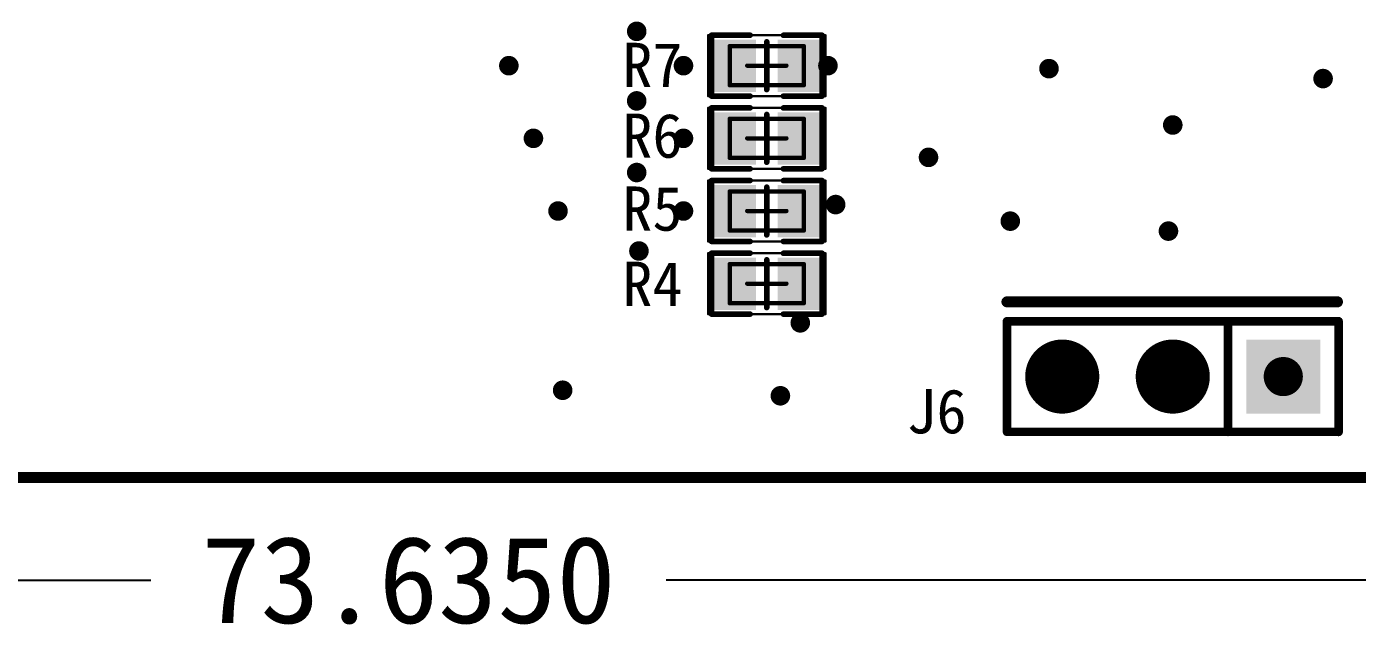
# Model space of a CAD drawing. Extents: x 75 to 173, y 40 to 188.
# Drawn here: x 114.38 to 144.96, y 40.02 to 54.05 of the extents above; entities that cross this region are included whole.
import ezdxf

# ---------------------------------------------------------------- set-up
doc = ezdxf.new("R2010")
doc.units = 0
doc.header["$MEASUREMENT"] = 0
doc.layers.get('0').update_dxf_attribs({"linetype": 'CONTINUOUS'})
doc.layers.get('Defpoints').update_dxf_attribs({"linetype": 'CONTINUOUS'})
for name, color, linetype in [('BOTTOMSOLDER', 6, 'CONTINUOUS'), ('DRILLDRAWING', 1, 'CONTINUOUS'), ('KEEPOUTLAYER', 6, 'CONTINUOUS'), ('MECHANICAL13', 56, 'CONTINUOUS'), ('MECHANICAL15', 56, 'CONTINUOUS'), ('MULTILAYER', 9, 'CONTINUOUS'), ('TOPOVERLAY', 2, 'CONTINUOUS'), ('TOPPASTE', 8, 'CONTINUOUS'), ('TOPSOLDER', 216, 'CONTINUOUS')]:
    doc.layers.add(name, color=color, linetype=linetype)
doc.dimstyles.get("Standard").update_dxf_attribs({"dimtxt": 0.18, "dimasz": 0.18, "dimexe": 0.18, "dimexo": 0.0625, "dimgap": 0.09, "dimtad": 0, "dimtih": 1, "dimtoh": 1, "dimdec": 4, "dimzin": 0, "dimdsep": 46, "dimtxsty": 'STANDARD', "dimcen": 0.09, "dimadec": 0, "dimazin": 0, "dimtfac": 1, "dimtdec": 4, "dimtofl": 0, "dimtmove": 0, "dimatfit": 0, "dimfxl": 1, "dimtolj": 1, "dimtzin": 0, "dimarcsym": 0})

# ---------------------------------------------------------------- blocks, each defined once
blk = doc.blocks.new('R0603_68')
at = {"layer": 'MECHANICAL13', "const_width": 0.1}
for points in [[(-0.850001, -0.450002), (-0.850001, 0.449999)], [(-0.850001, 0.449999), (0.849998, 0.449999)], [(0.849998, -0.450002), (0.849998, 0.449999)], [(-0.850001, -0.450002), (0.849998, -0.450002)]]:
    blk.add_lwpolyline(points, dxfattribs=at)
at = {"layer": 'MECHANICAL13', "const_width": 0.05}
for points in [[(-0.875, 0.449999, 1), (-0.825002, 0.449999, 1)], [(-0.875, 0.449999, 1), (-0.825002, 0.449999, 1)], [(0.825, 0.449999, 1), (0.874997, 0.449999, 1)], [(0.825, 0.449999, 1), (0.874997, 0.449999, 1)], [(-0.875, -0.450002, 1), (-0.825002, -0.450002, 1)], [(-0.875, -0.450002, 1), (-0.825002, -0.450002, 1)], [(0.825, -0.450002, 1), (0.874997, -0.450002, 1)], [(0.825, -0.450002, 1), (0.874997, -0.450002, 1)]]:
    blk.add_lwpolyline(points, format="xyb", close=True, dxfattribs=at)
at = {"layer": 'MECHANICAL15'}
for points, const_width in [([(-1.35, 0.700001), (1.35, 0.700001)], 0.05), ([(-1.35, -0.700001), (-1.35, 0.700001)], 0.05), ([(1.35, -0.700001), (1.35, 0.700001)], 0.05), ([(0, -0.450002), (0, 0.449999)], 0.1), ([(-0.450002, 0), (0.449999, 0)], 0.1), ([(-1.35, -0.700001), (1.35, -0.700001)], 0.05)]:
    blk.add_lwpolyline(points, dxfattribs=dict(at, const_width=const_width))
for points, const_width in [([(-1.362499, 0.700001, 1), (-1.3375, 0.700001, 1)], 0.024999), ([(-1.362499, 0.700001, 1), (-1.3375, 0.700001, 1)], 0.024999), ([(1.3375, 0.700001, 1), (1.362499, 0.700001, 1)], 0.024999), ([(1.3375, 0.700001, 1), (1.362499, 0.700001, 1)], 0.024999), ([(-0.024999, 0.449999, 1), (0.024999, 0.449999, 1)], 0.05), ([(-0.475, 0, 1), (-0.425003, 0, 1)], 0.05), ([(0.425, 0, 1), (0.474998, 0, 1)], 0.05), ([(-0.024999, -0.450002, 1), (0.024999, -0.450002, 1)], 0.05), ([(-1.362499, -0.700001, 1), (-1.3375, -0.700001, 1)], 0.024999), ([(-1.362499, -0.700001, 1), (-1.3375, -0.700001, 1)], 0.024999), ([(1.3375, -0.700001, 1), (1.362499, -0.700001, 1)], 0.024999), ([(1.3375, -0.700001, 1), (1.362499, -0.700001, 1)], 0.024999)]:
    blk.add_lwpolyline(points, format="xyb", close=True, dxfattribs=dict(at, const_width=const_width))
at = {"layer": 'TOPOVERLAY', "const_width": 0.127}
for points in [[(-1.27, -0.700001), (-1.27, 0.700001)], [(-1.27, 0.700001), (-0.381, 0.700001)], [(0, -0.549999), (0, 0.549999)], [(0.381, 0.700001), (1.27, 0.700001)], [(1.27, -0.700001), (1.27, 0.700001)], [(-1.27, -0.700001), (-0.381, -0.700001)], [(0.381, -0.700001), (1.27, -0.700001)]]:
    blk.add_lwpolyline(points, dxfattribs=at)
at = {"layer": 'TOPOVERLAY', "const_width": 0.0635}
for points in [[(-1.30175, 0.700001, 1), (-1.23825, 0.700001, 1)], [(-1.30175, 0.700001, 1), (-1.23825, 0.700001, 1)], [(-0.41275, 0.700001, 1), (-0.34925, 0.700001, 1)], [(-0.03175, 0.549999, 1), (0.03175, 0.549999, 1)], [(0.34925, 0.700001, 1), (0.41275, 0.700001, 1)], [(1.23825, 0.700001, 1), (1.30175, 0.700001, 1)], [(1.23825, 0.700001, 1), (1.30175, 0.700001, 1)], [(-0.03175, -0.549999, 1), (0.03175, -0.549999, 1)], [(-1.30175, -0.700001, 1), (-1.23825, -0.700001, 1)], [(-1.30175, -0.700001, 1), (-1.23825, -0.700001, 1)], [(-0.41275, -0.700001, 1), (-0.34925, -0.700001, 1)], [(0.34925, -0.700001, 1), (0.41275, -0.700001, 1)], [(1.23825, -0.700001, 1), (1.30175, -0.700001, 1)], [(1.23825, -0.700001, 1), (1.30175, -0.700001, 1)]]:
    blk.add_lwpolyline(points, format="xyb", close=True, dxfattribs=at)
at = {"layer": 'TOPPASTE'}
for points in [[(-0.350002, -0.499999), (-0.350002, 0.499999), (-1.15, -0.499999), (-1.15, 0.499999)], [(1.149998, -0.499999), (1.149998, 0.499999), (0.349999, -0.499999), (0.349999, 0.499999)]]:
    blk.add_solid(points, dxfattribs=at)
at = {"layer": 'TOPSOLDER'}
for points in [[(-0.248402, -0.601599), (-0.248402, 0.601599), (-1.2516, -0.601599), (-1.2516, 0.601599)], [(1.251598, -0.601599), (1.251598, 0.601599), (0.248399, -0.601599), (0.248399, 0.601599)]]:
    blk.add_solid(points, dxfattribs=at)
blk = doc.blocks.new('R0603_69')
at = {"layer": 'MECHANICAL13', "const_width": 0.1}
for points in [[(-0.850001, -0.450002), (-0.850001, 0.449999)], [(-0.850001, 0.449999), (0.849998, 0.449999)], [(0.849998, -0.450002), (0.849998, 0.449999)], [(-0.850001, -0.450002), (0.849998, -0.450002)]]:
    blk.add_lwpolyline(points, dxfattribs=at)
at = {"layer": 'MECHANICAL13', "const_width": 0.05}
for points in [[(-0.875, 0.449999, 1), (-0.825002, 0.449999, 1)], [(-0.875, 0.449999, 1), (-0.825002, 0.449999, 1)], [(0.825, 0.449999, 1), (0.874997, 0.449999, 1)], [(0.825, 0.449999, 1), (0.874997, 0.449999, 1)], [(-0.875, -0.450002, 1), (-0.825002, -0.450002, 1)], [(-0.875, -0.450002, 1), (-0.825002, -0.450002, 1)], [(0.825, -0.450002, 1), (0.874997, -0.450002, 1)], [(0.825, -0.450002, 1), (0.874997, -0.450002, 1)]]:
    blk.add_lwpolyline(points, format="xyb", close=True, dxfattribs=at)
at = {"layer": 'MECHANICAL15'}
for points, const_width in [([(-1.35, 0.700001), (1.35, 0.700001)], 0.05), ([(-1.35, -0.700001), (-1.35, 0.700001)], 0.05), ([(1.35, -0.700001), (1.35, 0.700001)], 0.05), ([(0, -0.450002), (0, 0.449999)], 0.1), ([(-0.450002, 0), (0.449999, 0)], 0.1), ([(-1.35, -0.700001), (1.35, -0.700001)], 0.05)]:
    blk.add_lwpolyline(points, dxfattribs=dict(at, const_width=const_width))
for points, const_width in [([(-1.362499, 0.700001, 1), (-1.3375, 0.700001, 1)], 0.024999), ([(-1.362499, 0.700001, 1), (-1.3375, 0.700001, 1)], 0.024999), ([(1.3375, 0.700001, 1), (1.362499, 0.700001, 1)], 0.024999), ([(1.3375, 0.700001, 1), (1.362499, 0.700001, 1)], 0.024999), ([(-0.024999, 0.449999, 1), (0.024999, 0.449999, 1)], 0.05), ([(-0.475, 0, 1), (-0.425003, 0, 1)], 0.05), ([(0.425, 0, 1), (0.474998, 0, 1)], 0.05), ([(-0.024999, -0.450002, 1), (0.024999, -0.450002, 1)], 0.05), ([(-1.362499, -0.700001, 1), (-1.3375, -0.700001, 1)], 0.024999), ([(-1.362499, -0.700001, 1), (-1.3375, -0.700001, 1)], 0.024999), ([(1.3375, -0.700001, 1), (1.362499, -0.700001, 1)], 0.024999), ([(1.3375, -0.700001, 1), (1.362499, -0.700001, 1)], 0.024999)]:
    blk.add_lwpolyline(points, format="xyb", close=True, dxfattribs=dict(at, const_width=const_width))
at = {"layer": 'TOPOVERLAY', "const_width": 0.127}
for points in [[(-1.27, -0.700001), (-1.27, 0.700001)], [(-1.27, 0.700001), (-0.381, 0.700001)], [(0, -0.549999), (0, 0.549999)], [(0.381, 0.700001), (1.27, 0.700001)], [(1.27, -0.700001), (1.27, 0.700001)], [(-1.27, -0.700001), (-0.381, -0.700001)], [(0.381, -0.700001), (1.27, -0.700001)]]:
    blk.add_lwpolyline(points, dxfattribs=at)
at = {"layer": 'TOPOVERLAY', "const_width": 0.0635}
for points in [[(-1.30175, 0.700001, 1), (-1.23825, 0.700001, 1)], [(-1.30175, 0.700001, 1), (-1.23825, 0.700001, 1)], [(-0.41275, 0.700001, 1), (-0.34925, 0.700001, 1)], [(-0.03175, 0.549999, 1), (0.03175, 0.549999, 1)], [(0.34925, 0.700001, 1), (0.41275, 0.700001, 1)], [(1.23825, 0.700001, 1), (1.30175, 0.700001, 1)], [(1.23825, 0.700001, 1), (1.30175, 0.700001, 1)], [(-0.03175, -0.549999, 1), (0.03175, -0.549999, 1)], [(-1.30175, -0.700001, 1), (-1.23825, -0.700001, 1)], [(-1.30175, -0.700001, 1), (-1.23825, -0.700001, 1)], [(-0.41275, -0.700001, 1), (-0.34925, -0.700001, 1)], [(0.34925, -0.700001, 1), (0.41275, -0.700001, 1)], [(1.23825, -0.700001, 1), (1.30175, -0.700001, 1)], [(1.23825, -0.700001, 1), (1.30175, -0.700001, 1)]]:
    blk.add_lwpolyline(points, format="xyb", close=True, dxfattribs=at)
at = {"layer": 'TOPPASTE'}
for points in [[(-0.350002, -0.499999), (-0.350002, 0.499999), (-1.15, -0.499999), (-1.15, 0.499999)], [(1.149998, -0.499999), (1.149998, 0.499999), (0.349999, -0.499999), (0.349999, 0.499999)]]:
    blk.add_solid(points, dxfattribs=at)
at = {"layer": 'TOPSOLDER'}
for points in [[(-0.248402, -0.601599), (-0.248402, 0.601599), (-1.2516, -0.601599), (-1.2516, 0.601599)], [(1.251598, -0.601599), (1.251598, 0.601599), (0.248399, -0.601599), (0.248399, 0.601599)]]:
    blk.add_solid(points, dxfattribs=at)
blk = doc.blocks.new('R0603_70')
at = {"layer": 'MECHANICAL13', "const_width": 0.1}
for points in [[(-0.850001, -0.450002), (-0.850001, 0.449999)], [(-0.850001, 0.449999), (0.849998, 0.449999)], [(0.849998, -0.450002), (0.849998, 0.449999)], [(-0.850001, -0.450002), (0.849998, -0.450002)]]:
    blk.add_lwpolyline(points, dxfattribs=at)
at = {"layer": 'MECHANICAL13', "const_width": 0.05}
for points in [[(-0.875, 0.449999, 1), (-0.825002, 0.449999, 1)], [(-0.875, 0.449999, 1), (-0.825002, 0.449999, 1)], [(0.825, 0.449999, 1), (0.874997, 0.449999, 1)], [(0.825, 0.449999, 1), (0.874997, 0.449999, 1)], [(-0.875, -0.450002, 1), (-0.825002, -0.450002, 1)], [(-0.875, -0.450002, 1), (-0.825002, -0.450002, 1)], [(0.825, -0.450002, 1), (0.874997, -0.450002, 1)], [(0.825, -0.450002, 1), (0.874997, -0.450002, 1)]]:
    blk.add_lwpolyline(points, format="xyb", close=True, dxfattribs=at)
at = {"layer": 'MECHANICAL15'}
for points, const_width in [([(-1.35, 0.700001), (1.35, 0.700001)], 0.05), ([(-1.35, -0.700001), (-1.35, 0.700001)], 0.05), ([(1.35, -0.700001), (1.35, 0.700001)], 0.05), ([(0, -0.450002), (0, 0.449999)], 0.1), ([(-0.450002, 0), (0.449999, 0)], 0.1), ([(-1.35, -0.700001), (1.35, -0.700001)], 0.05)]:
    blk.add_lwpolyline(points, dxfattribs=dict(at, const_width=const_width))
for points, const_width in [([(-1.362499, 0.700001, 1), (-1.3375, 0.700001, 1)], 0.024999), ([(-1.362499, 0.700001, 1), (-1.3375, 0.700001, 1)], 0.024999), ([(1.3375, 0.700001, 1), (1.362499, 0.700001, 1)], 0.024999), ([(1.3375, 0.700001, 1), (1.362499, 0.700001, 1)], 0.024999), ([(-0.024999, 0.449999, 1), (0.024999, 0.449999, 1)], 0.05), ([(-0.475, 0, 1), (-0.425003, 0, 1)], 0.05), ([(0.425, 0, 1), (0.474998, 0, 1)], 0.05), ([(-0.024999, -0.450002, 1), (0.024999, -0.450002, 1)], 0.05), ([(-1.362499, -0.700001, 1), (-1.3375, -0.700001, 1)], 0.024999), ([(-1.362499, -0.700001, 1), (-1.3375, -0.700001, 1)], 0.024999), ([(1.3375, -0.700001, 1), (1.362499, -0.700001, 1)], 0.024999), ([(1.3375, -0.700001, 1), (1.362499, -0.700001, 1)], 0.024999)]:
    blk.add_lwpolyline(points, format="xyb", close=True, dxfattribs=dict(at, const_width=const_width))
at = {"layer": 'TOPOVERLAY', "const_width": 0.127}
for points in [[(-1.27, -0.700001), (-1.27, 0.700001)], [(-1.27, 0.700001), (-0.381, 0.700001)], [(0, -0.549999), (0, 0.549999)], [(0.381, 0.700001), (1.27, 0.700001)], [(1.27, -0.700001), (1.27, 0.700001)], [(-1.27, -0.700001), (-0.381, -0.700001)], [(0.381, -0.700001), (1.27, -0.700001)]]:
    blk.add_lwpolyline(points, dxfattribs=at)
at = {"layer": 'TOPOVERLAY', "const_width": 0.0635}
for points in [[(-1.30175, 0.700001, 1), (-1.23825, 0.700001, 1)], [(-1.30175, 0.700001, 1), (-1.23825, 0.700001, 1)], [(-0.41275, 0.700001, 1), (-0.34925, 0.700001, 1)], [(-0.03175, 0.549999, 1), (0.03175, 0.549999, 1)], [(0.34925, 0.700001, 1), (0.41275, 0.700001, 1)], [(1.23825, 0.700001, 1), (1.30175, 0.700001, 1)], [(1.23825, 0.700001, 1), (1.30175, 0.700001, 1)], [(-0.03175, -0.549999, 1), (0.03175, -0.549999, 1)], [(-1.30175, -0.700001, 1), (-1.23825, -0.700001, 1)], [(-1.30175, -0.700001, 1), (-1.23825, -0.700001, 1)], [(-0.41275, -0.700001, 1), (-0.34925, -0.700001, 1)], [(0.34925, -0.700001, 1), (0.41275, -0.700001, 1)], [(1.23825, -0.700001, 1), (1.30175, -0.700001, 1)], [(1.23825, -0.700001, 1), (1.30175, -0.700001, 1)]]:
    blk.add_lwpolyline(points, format="xyb", close=True, dxfattribs=at)
at = {"layer": 'TOPPASTE'}
for points in [[(-0.350002, -0.499999), (-0.350002, 0.499999), (-1.15, -0.499999), (-1.15, 0.499999)], [(1.149998, -0.499999), (1.149998, 0.499999), (0.349999, -0.499999), (0.349999, 0.499999)]]:
    blk.add_solid(points, dxfattribs=at)
at = {"layer": 'TOPSOLDER'}
for points in [[(-0.248402, -0.601599), (-0.248402, 0.601599), (-1.2516, -0.601599), (-1.2516, 0.601599)], [(1.251598, -0.601599), (1.251598, 0.601599), (0.248399, -0.601599), (0.248399, 0.601599)]]:
    blk.add_solid(points, dxfattribs=at)
blk = doc.blocks.new('R0603_71')
at = {"layer": 'MECHANICAL13', "const_width": 0.1}
for points in [[(-0.850001, -0.450002), (-0.850001, 0.449999)], [(-0.850001, 0.449999), (0.849998, 0.449999)], [(0.849998, -0.450002), (0.849998, 0.449999)], [(-0.850001, -0.450002), (0.849998, -0.450002)]]:
    blk.add_lwpolyline(points, dxfattribs=at)
at = {"layer": 'MECHANICAL13', "const_width": 0.05}
for points in [[(-0.875, 0.449999, 1), (-0.825002, 0.449999, 1)], [(-0.875, 0.449999, 1), (-0.825002, 0.449999, 1)], [(0.825, 0.449999, 1), (0.874997, 0.449999, 1)], [(0.825, 0.449999, 1), (0.874997, 0.449999, 1)], [(-0.875, -0.450002, 1), (-0.825002, -0.450002, 1)], [(-0.875, -0.450002, 1), (-0.825002, -0.450002, 1)], [(0.825, -0.450002, 1), (0.874997, -0.450002, 1)], [(0.825, -0.450002, 1), (0.874997, -0.450002, 1)]]:
    blk.add_lwpolyline(points, format="xyb", close=True, dxfattribs=at)
at = {"layer": 'MECHANICAL15'}
for points, const_width in [([(-1.35, 0.700001), (1.35, 0.700001)], 0.05), ([(-1.35, -0.700001), (-1.35, 0.700001)], 0.05), ([(1.35, -0.700001), (1.35, 0.700001)], 0.05), ([(0, -0.450002), (0, 0.449999)], 0.1), ([(-0.450002, 0), (0.449999, 0)], 0.1), ([(-1.35, -0.700001), (1.35, -0.700001)], 0.05)]:
    blk.add_lwpolyline(points, dxfattribs=dict(at, const_width=const_width))
for points, const_width in [([(-1.362499, 0.700001, 1), (-1.3375, 0.700001, 1)], 0.024999), ([(-1.362499, 0.700001, 1), (-1.3375, 0.700001, 1)], 0.024999), ([(1.3375, 0.700001, 1), (1.362499, 0.700001, 1)], 0.024999), ([(1.3375, 0.700001, 1), (1.362499, 0.700001, 1)], 0.024999), ([(-0.024999, 0.449999, 1), (0.024999, 0.449999, 1)], 0.05), ([(-0.475, 0, 1), (-0.425003, 0, 1)], 0.05), ([(0.425, 0, 1), (0.474998, 0, 1)], 0.05), ([(-0.024999, -0.450002, 1), (0.024999, -0.450002, 1)], 0.05), ([(-1.362499, -0.700001, 1), (-1.3375, -0.700001, 1)], 0.024999), ([(-1.362499, -0.700001, 1), (-1.3375, -0.700001, 1)], 0.024999), ([(1.3375, -0.700001, 1), (1.362499, -0.700001, 1)], 0.024999), ([(1.3375, -0.700001, 1), (1.362499, -0.700001, 1)], 0.024999)]:
    blk.add_lwpolyline(points, format="xyb", close=True, dxfattribs=dict(at, const_width=const_width))
at = {"layer": 'TOPOVERLAY', "const_width": 0.127}
for points in [[(-1.27, -0.700001), (-1.27, 0.700001)], [(-1.27, 0.700001), (-0.381, 0.700001)], [(0, -0.549999), (0, 0.549999)], [(0.381, 0.700001), (1.27, 0.700001)], [(1.27, -0.700001), (1.27, 0.700001)], [(-1.27, -0.700001), (-0.381, -0.700001)], [(0.381, -0.700001), (1.27, -0.700001)]]:
    blk.add_lwpolyline(points, dxfattribs=at)
at = {"layer": 'TOPOVERLAY', "const_width": 0.0635}
for points in [[(-1.30175, 0.700001, 1), (-1.23825, 0.700001, 1)], [(-1.30175, 0.700001, 1), (-1.23825, 0.700001, 1)], [(-0.41275, 0.700001, 1), (-0.34925, 0.700001, 1)], [(-0.03175, 0.549999, 1), (0.03175, 0.549999, 1)], [(0.34925, 0.700001, 1), (0.41275, 0.700001, 1)], [(1.23825, 0.700001, 1), (1.30175, 0.700001, 1)], [(1.23825, 0.700001, 1), (1.30175, 0.700001, 1)], [(-0.03175, -0.549999, 1), (0.03175, -0.549999, 1)], [(-1.30175, -0.700001, 1), (-1.23825, -0.700001, 1)], [(-1.30175, -0.700001, 1), (-1.23825, -0.700001, 1)], [(-0.41275, -0.700001, 1), (-0.34925, -0.700001, 1)], [(0.34925, -0.700001, 1), (0.41275, -0.700001, 1)], [(1.23825, -0.700001, 1), (1.30175, -0.700001, 1)], [(1.23825, -0.700001, 1), (1.30175, -0.700001, 1)]]:
    blk.add_lwpolyline(points, format="xyb", close=True, dxfattribs=at)
at = {"layer": 'TOPPASTE'}
for points in [[(-0.350002, -0.499999), (-0.350002, 0.499999), (-1.15, -0.499999), (-1.15, 0.499999)], [(1.149998, -0.499999), (1.149998, 0.499999), (0.349999, -0.499999), (0.349999, 0.499999)]]:
    blk.add_solid(points, dxfattribs=at)
at = {"layer": 'TOPSOLDER'}
for points in [[(-0.248402, -0.601599), (-0.248402, 0.601599), (-1.2516, -0.601599), (-1.2516, 0.601599)], [(1.251598, -0.601599), (1.251598, 0.601599), (0.248399, -0.601599), (0.248399, 0.601599)]]:
    blk.add_solid(points, dxfattribs=at)
blk = doc.blocks.new('PIN_HDR1X3_2_54___80')
at = {"layer": 'BOTTOMSOLDER', "const_width": 0.851598}
for points in [[(-0.425801, 0, 1), (0.425801, 0, 1)], [(2.114199, 0, 1), (2.965801, 0, 1)]]:
    blk.add_lwpolyline(points, format="xyb", close=True, dxfattribs=at)
at = {"layer": 'BOTTOMSOLDER'}
blk.add_solid([(-3.391598, -0.851598), (-1.688401, -0.851598), (-3.391598, 0.851598), (-1.688401, 0.851598)], dxfattribs=at)
at = {"layer": 'DRILLDRAWING', "const_width": 0.449999}
for points in [[(-2.765001, 0, 1), (-2.314999, 0, 1)], [(-0.225001, 0, 1), (0.225001, 0, 1)], [(2.314999, 0, 1), (2.765001, 0, 1)]]:
    blk.add_lwpolyline(points, format="xyb", close=True, dxfattribs=at)
at = {"layer": 'MULTILAYER', "const_width": 0.749999}
for points in [[(-0.375001, 0, 1), (0.375001, 0, 1)], [(2.164999, 0, 1), (2.915001, 0, 1)]]:
    blk.add_lwpolyline(points, format="xyb", close=True, dxfattribs=at)
at = {"layer": 'MULTILAYER'}
blk.add_solid([(-3.289998, -0.749999), (-1.790001, -0.749999), (-3.289998, 0.749999), (-1.790001, 0.749999)], dxfattribs=at)
at = {"layer": 'TOPOVERLAY'}
for points, const_width in [([(-3.81, 1.27), (-3.81, -1.27)], 0.2), ([(3.81, 1.27), (-3.81, 1.27)], 0.19558), ([(-1.27, 1.27), (-1.27, -1.27)], 0.2), ([(3.81, 1.27), (3.81, -1.27)], 0.19558), ([(3.81, -1.27), (-3.81, -1.27)], 0.2)]:
    blk.add_lwpolyline(points, dxfattribs=dict(at, const_width=const_width))
for points, const_width in [([(-3.86, 1.27, 1), (-3.76, 1.27, 1)], 0.1), ([(-3.858895, 1.27, 1), (-3.761105, 1.27, 1)], 0.09779), ([(-1.32, 1.27, 1), (-1.22, 1.27, 1)], 0.1), ([(3.761105, 1.27, 1), (3.858895, 1.27, 1)], 0.09779), ([(3.761105, 1.27, 1), (3.858895, 1.27, 1)], 0.09779), ([(-3.86, -1.27, 1), (-3.76, -1.27, 1)], 0.1), ([(-3.86, -1.27, 1), (-3.76, -1.27, 1)], 0.1), ([(-1.32, -1.27, 1), (-1.22, -1.27, 1)], 0.1), ([(3.76, -1.27, 1), (3.86, -1.27, 1)], 0.1), ([(3.761105, -1.27, 1), (3.858895, -1.27, 1)], 0.09779)]:
    blk.add_lwpolyline(points, format="xyb", close=True, dxfattribs=dict(at, const_width=const_width))
at = {"layer": 'TOPSOLDER', "const_width": 0.851598}
for points in [[(-0.425801, 0, 1), (0.425801, 0, 1)], [(2.114199, 0, 1), (2.965801, 0, 1)]]:
    blk.add_lwpolyline(points, format="xyb", close=True, dxfattribs=at)
at = {"layer": 'TOPSOLDER'}
blk.add_solid([(-3.391598, -0.851598), (-1.688401, -0.851598), (-3.391598, 0.851598), (-1.688401, 0.851598)], dxfattribs=at)
blk = doc.blocks.new('*D122')
at = {"color": 0, "linetype": 'Continuous', "lineweight": -2}
for p, q in [((159.972, 48.128), (159.972, 41.149)), ((86.337, 43.627), (86.337, 41.149)), ((86.517, 41.329), (117.231, 41.329)), ((159.792, 41.329), (129.078, 41.329))]:
    blk.add_line(p, q, dxfattribs=at)
at = {"color": 0, "linetype": 'Continuous'}
for points in [[(86.517, 41.359), (86.517, 41.299), (86.337, 41.329)], [(159.792, 41.299), (159.792, 41.359), (159.972, 41.329)]]:
    blk.add_solid(points, dxfattribs=at)
at = {"layer": 'Defpoints', "color": 0, "linetype": 'Continuous'}
for p in [(159.972, 48.19), (86.337, 43.69), (159.972, 41.329)]:
    blk.add_point(p, dxfattribs=at)
at = {"color": 0, "linetype": 'Continuous', "insert": (123.154, 41.329), "char_height": 2, "attachment_point": 5}
blk.add_mtext('\\A1;73.6350', dxfattribs=at)

msp = doc.modelspace()

# ---------------------------------------------------------------- linework, layer by layer
at = {"layer": 'DRILLDRAWING', "const_width": 0.1}
for points in [[(128.34939, 53.94511, 1), (128.44939, 53.94511, 1)], [(125.41085, 53.15606, 1), (125.51085, 53.15606, 1)], [(129.42405, 53.15606, 1), (129.52405, 53.15606, 1)], [(132.74359, 53.15606, 1), (132.84359, 53.15606, 1)], [(137.82359, 53.088, 1), (137.92359, 53.088, 1)], [(144.12279, 52.8594, 1), (144.22279, 52.8594, 1)], [(128.34939, 52.34669, 1), (128.44939, 52.34669, 1)], [(140.66839, 51.7926, 1), (140.76839, 51.7926, 1)], [(125.976, 51.48601, 1), (126.076, 51.48601, 1)], [(129.42405, 51.48601, 1), (129.52405, 51.48601, 1)], [(135.05499, 51.04911, 1), (135.15499, 51.04911, 1)], [(128.34939, 50.7004, 1), (128.44939, 50.7004, 1)], [(126.54115, 49.81596, 1), (126.64115, 49.81596, 1)], [(129.42405, 49.81596, 1), (129.52405, 49.81596, 1)], [(132.92139, 49.9638, 1), (133.02139, 49.9638, 1)], [(136.93459, 49.5828, 1), (137.03459, 49.5828, 1)], [(140.56904, 49.3542, 1), (140.66904, 49.3542, 1)], [(128.40019, 48.897, 1), (128.50019, 48.897, 1)], [(132.10859, 47.246, 1), (132.20859, 47.246, 1)], [(126.64759, 45.6966, 1), (126.74759, 45.6966, 1)], [(131.65139, 45.5696, 1), (131.75139, 45.5696, 1)]]:
    msp.add_lwpolyline(points, format="xyb", close=True, dxfattribs=at)
at = {"layer": 'KEEPOUTLAYER', "const_width": 0.254}
msp.add_lwpolyline([(86.33699, 43.69), (155.47199, 43.69)], dxfattribs=at)
at = {"layer": 'MULTILAYER', "const_width": 0.225}
for points in [[(128.28689, 53.94511, 1), (128.51189, 53.94511, 1)], [(125.34835, 53.15606, 1), (125.57335, 53.15606, 1)], [(129.36155, 53.15606, 1), (129.58655, 53.15606, 1)], [(132.68109, 53.15606, 1), (132.90609, 53.15606, 1)], [(137.76109, 53.088, 1), (137.98609, 53.088, 1)], [(144.06029, 52.8594, 1), (144.28529, 52.8594, 1)], [(128.28689, 52.34669, 1), (128.51189, 52.34669, 1)], [(140.60589, 51.7926, 1), (140.83089, 51.7926, 1)], [(125.9135, 51.48601, 1), (126.1385, 51.48601, 1)], [(129.36155, 51.48601, 1), (129.58655, 51.48601, 1)], [(134.99249, 51.04911, 1), (135.21749, 51.04911, 1)], [(128.28689, 50.7004, 1), (128.51189, 50.7004, 1)], [(132.85889, 49.9638, 1), (133.08389, 49.9638, 1)], [(126.47865, 49.81596, 1), (126.70365, 49.81596, 1)], [(129.36155, 49.81596, 1), (129.58655, 49.81596, 1)], [(136.87209, 49.5828, 1), (137.09709, 49.5828, 1)], [(140.50654, 49.3542, 1), (140.73154, 49.3542, 1)], [(128.33769, 48.897, 1), (128.56269, 48.897, 1)], [(132.04609, 47.246, 1), (132.27109, 47.246, 1)], [(126.58509, 45.6966, 1), (126.81009, 45.6966, 1)], [(131.58889, 45.5696, 1), (131.81389, 45.5696, 1)]]:
    msp.add_lwpolyline(points, format="xyb", close=True, dxfattribs=at)
at = {"layer": 'TOPOVERLAY', "const_width": 0.254}
msp.add_lwpolyline([(136.90839, 47.7286), (144.50299, 47.7286)], dxfattribs=at)
at = {"layer": 'TOPOVERLAY', "const_width": 0.127}
for points in [[(136.84489, 47.7286, 1), (136.97189, 47.7286, 1)], [(144.43949, 47.7286, 1), (144.56649, 47.7286, 1)]]:
    msp.add_lwpolyline(points, format="xyb", close=True, dxfattribs=at)

# ---------------------------------------------------------------- block references
for name, p in [('R0603_68', (131.38839, 53.15606)), ('R0603_69', (131.38839, 51.48601)), ('R0603_70', (131.38839, 49.81596)), ('R0603_71', (131.38839, 48.14591))]:
    msp.add_blockref(name, p)
at = {"rotation": 180}
msp.add_blockref('PIN_HDR1X3_2_54___80', (140.71839, 46.0108), dxfattribs=at)

# ---------------------------------------------------------------- texts
at = {"layer": 'TOPOVERLAY'}
for s, p in [('R7', (128.06919, 52.6656)), ('R6', (128.06919, 51.04)), ('R5', (128.06919, 49.3636)), ('R4', (128.06919, 47.6364)), ('J6', (134.59699, 44.706))]:
    msp.add_text(s, height=1.016, dxfattribs=at).set_placement(p)

# ---------------------------------------------------------------- dimensions: what is measured, and where the dimension line sits
at = {"linetype": 'Continuous'}
dim = msp.add_linear_dim(base=(159.97199, 41.32933), p1=(86.33699, 43.69), p2=(159.97199, 48.19), dimstyle='STANDARD', override={"dimtxt": 2, "dimtmove": 2, "dimatfit": 3}, dxfattribs=at)
dim.commit()
dim.dimension.update_dxf_attribs({"geometry": '*D122', "text_midpoint": (123.15449, 41.32933)})

doc.saveas('drawing.dxf')
